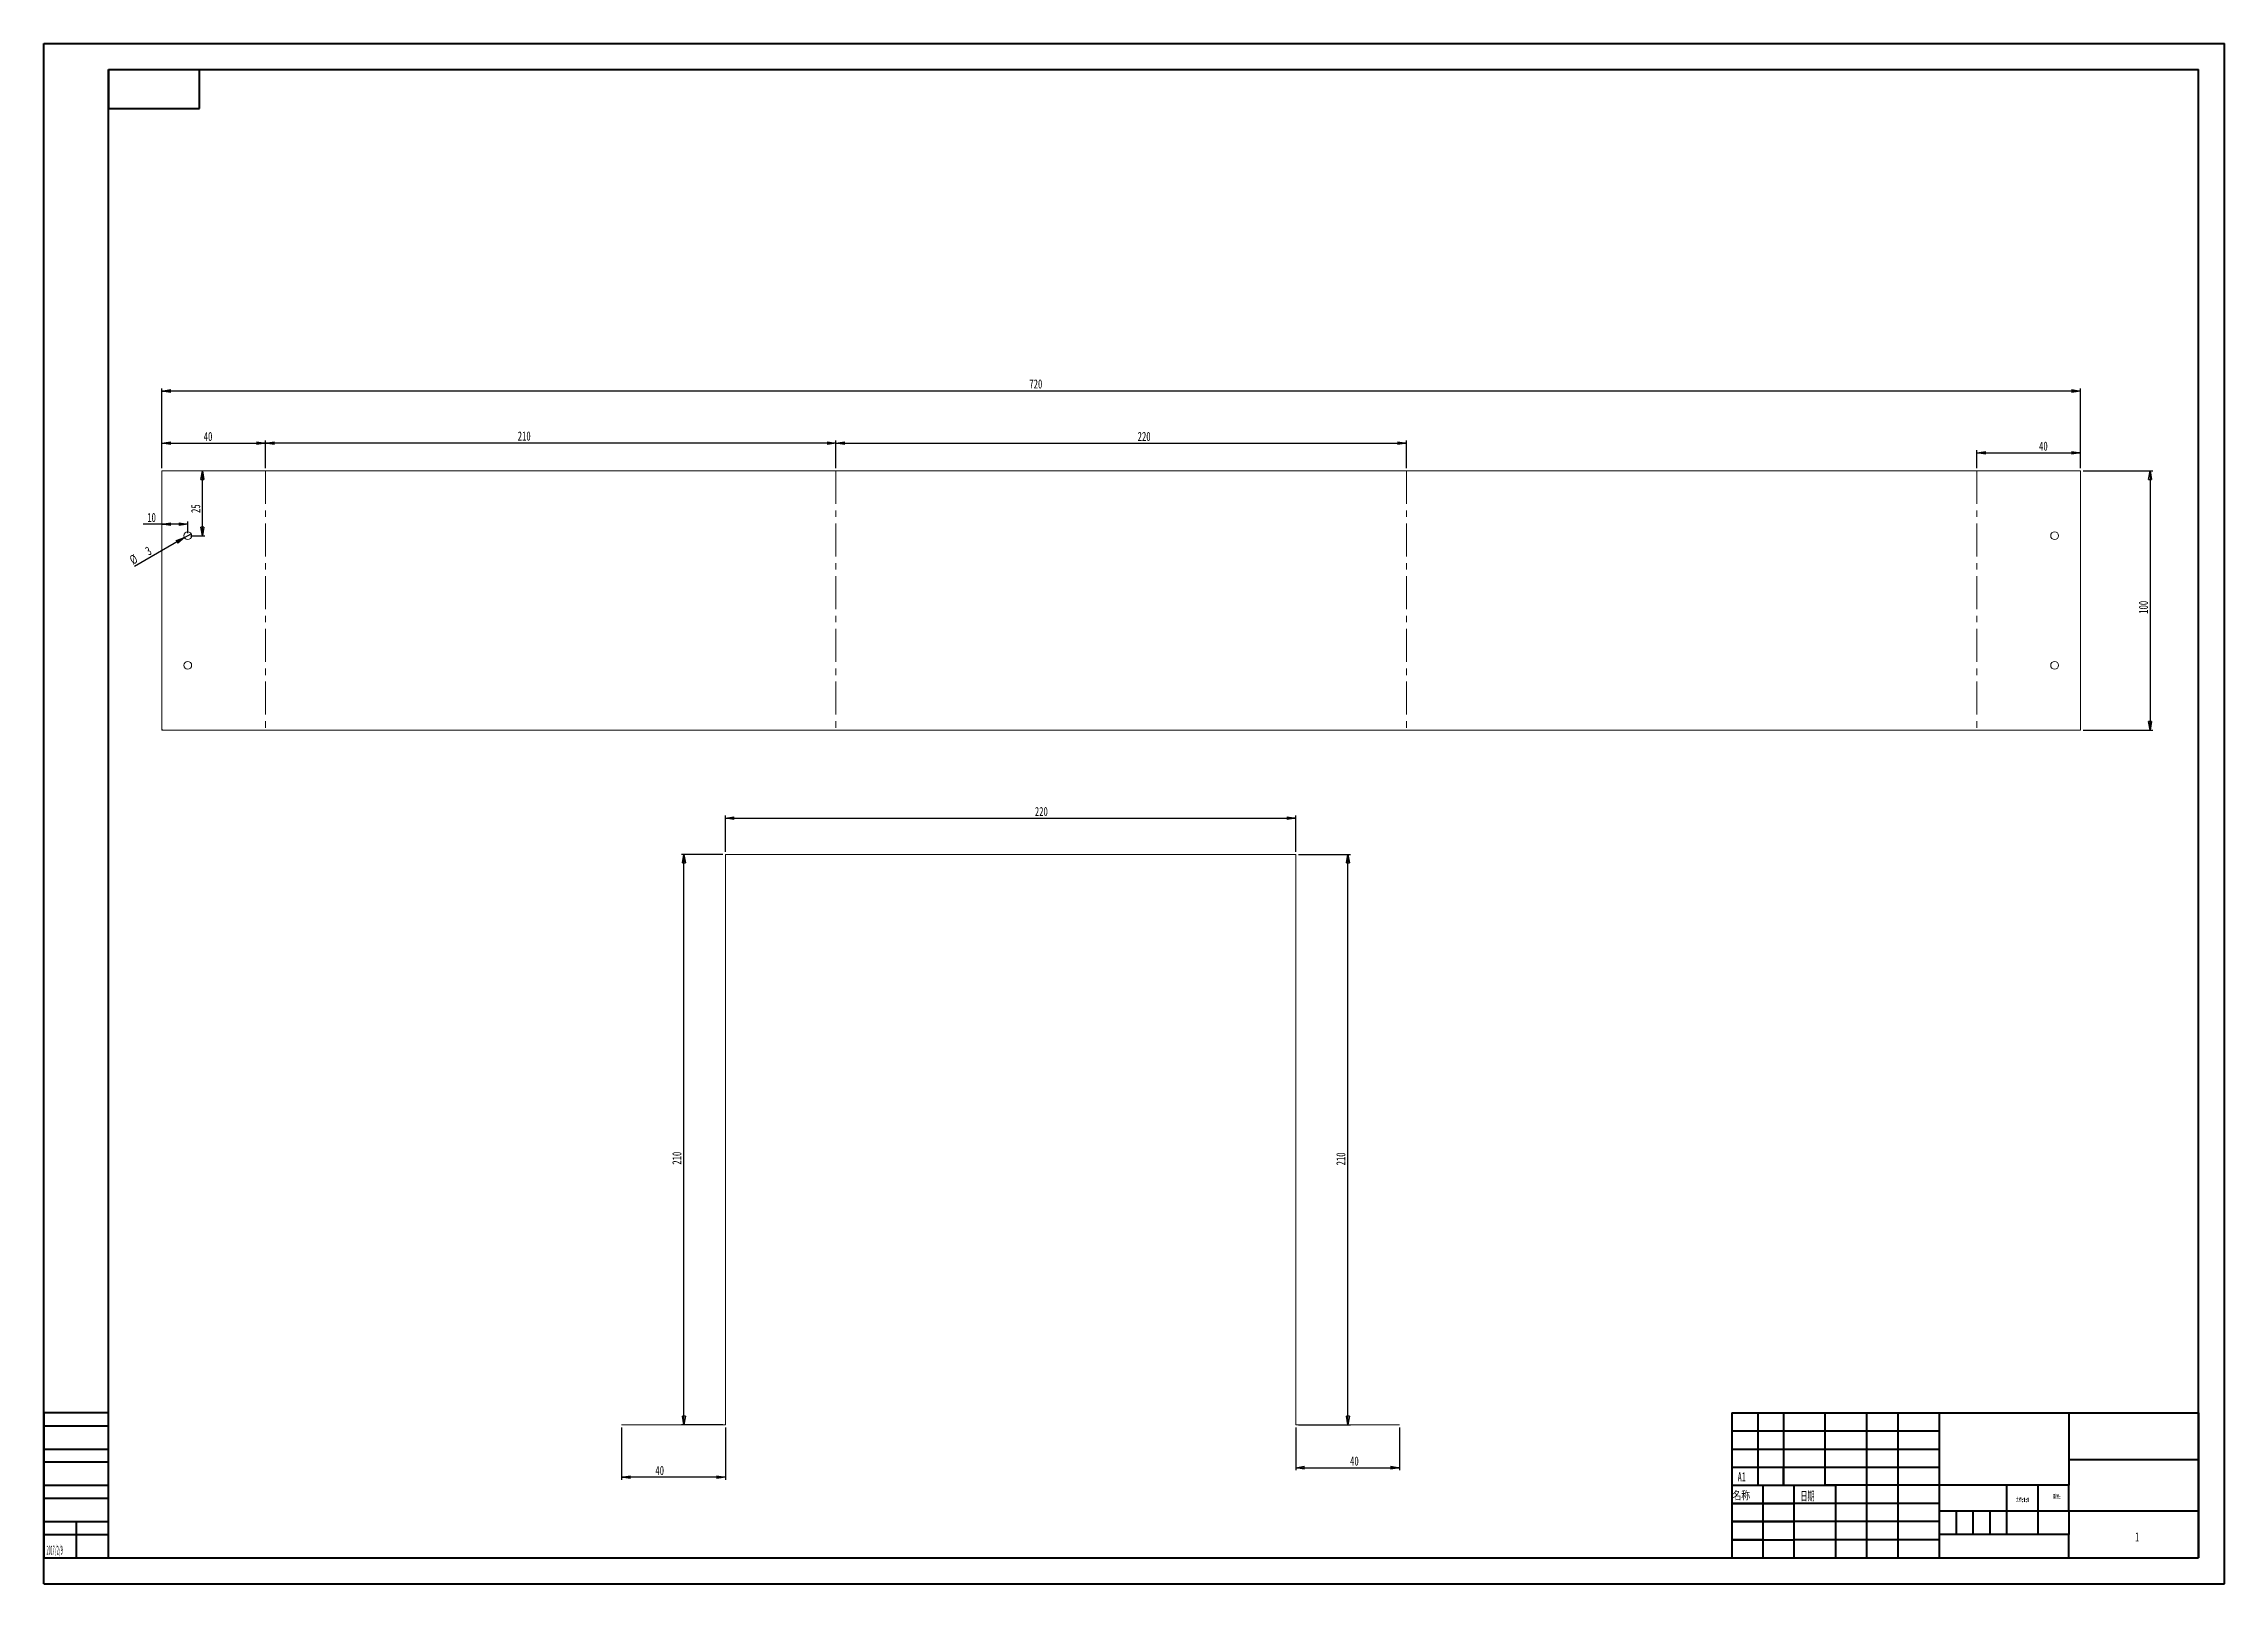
# Paper-space layout 'SW_Model_1' of a CAD drawing. Header units: millimetres. Extents: x 0 to 841, y 0 to 594.
import ezdxf

# ---------------------------------------------------------------- set-up
doc = ezdxf.new("R2010")
doc.units = ezdxf.units.MM
doc.linetypes.add('CENTERX2', pattern=[20.32, 12.7, -2.54, 2.54, -2.54])
doc.layers.add('SLD-0', color=179, linetype='Continuous')
doc.styles.add('SLDTEXTSTYLE0', font='TXT', dxfattribs={"width": 0.552632})
doc.styles.add('SLDTEXTSTYLE1', font='TXT', dxfattribs={"width": 0.7})
doc.styles.add('SLDTEXTSTYLE2', font='TXT', dxfattribs={"width": 0.552632, "bigfont": 'bigfont'})
doc.styles.add('SLDTEXTSTYLE3', font='TXT', dxfattribs={"width": 0.750841, "bigfont": 'bigfont'})
doc.styles.add('SLDTEXTSTYLE4', font='TXT', dxfattribs={"width": 0.272537})
doc.dimstyles.new('SLDDIMSTYLE0', dxfattribs={"dimtxt": 3.5, "dimasz": 3.302, "dimexe": 0, "dimexo": 0.0625, "dimgap": 0.875, "dimtad": 2, "dimdec": 0, "dimrnd": 1e-09, "dimzin": 12, "dimdsep": 46, "dimtxsty": 'SLDTEXTSTYLE0', "dimblk1": 'CLOSED', "dimblk2": 'CLOSED', "dimsah": 1, "dimcen": 0.09, "dimadec": 0, "dimazin": 0, "dimtfac": 1, "dimtofl": 0, "dimtmove": 0, "dimatfit": 3, "dimldrblk": 'CLOSED', "dimfxl": 0, "dimtolj": 1, "dimtzin": 12, "dimarcsym": 0})
doc.dimstyles.new('SLDDIMSTYLE1', dxfattribs={"dimtxt": 3.5, "dimasz": 3.302, "dimexe": 0, "dimexo": 0.0625, "dimgap": 0.875, "dimtad": 2, "dimdec": 0, "dimrnd": 1e-09, "dimzin": 12, "dimdsep": 46, "dimtxsty": 'SLDTEXTSTYLE0', "dimblk1": 'NONE', "dimblk2": 'NONE', "dimsah": 1, "dimcen": 0.09, "dimadec": 0, "dimazin": 0, "dimtfac": 1, "dimtofl": 0, "dimtmove": 0, "dimatfit": 3, "dimldrblk": 'NONE', "dimfxl": 0, "dimtolj": 1, "dimtzin": 12, "dimarcsym": 0})
doc.dimstyles.new('SLDDIMSTYLE2', dxfattribs={"dimtxt": 3.5, "dimasz": 3.302, "dimexe": 0, "dimexo": 0.0625, "dimgap": 0.875, "dimtad": 2, "dimdec": 0, "dimrnd": 1e-09, "dimzin": 12, "dimdsep": 46, "dimtxsty": 'SLDTEXTSTYLE0', "dimblk1": 'NONE', "dimblk2": 'NONE', "dimsah": 1, "dimcen": 0.09, "dimadec": 0, "dimazin": 0, "dimtfac": 1, "dimtmove": 0, "dimatfit": 3, "dimldrblk": 'NONE', "dimfxl": 0, "dimtolj": 1, "dimtzin": 12, "dimarcsym": 0})

# ---------------------------------------------------------------- blocks, each defined once
blk = doc.blocks.new('_CLOSED')
at = {"color": 0, "linetype": 'ByBlock', "lineweight": -2}
for p, q in [((-1, 0.166667), (0, 0)), ((-1, 0.166667), (-1, -0.166667)), ((0, 0), (-1, -0.166667)), ((0, 0), (-1, 0))]:
    blk.add_line(p, q, dxfattribs=at)
blk = doc.blocks.new('*D2')
at = {"layer": 'SLD-0', "color": 179}
for p, q in [((45.59, 430.45), (45.59, 461.21)), ((785.59, 460.21), (45.59, 460.21)), ((785.59, 430.45), (785.59, 461.21))]:
    blk.add_line(p, q, dxfattribs=at)
at = {"layer": 'SLD-0', "color": 179, "xscale": 3.302, "yscale": 3.302}
for p, rotation in [((45.59, 460.21, 0.1), 180.0000000000004), ((785.59, 460.21, 0.1), 360.0000000000004)]:
    blk.add_blockref('_CLOSED', p, dxfattribs=dict(at, rotation=rotation))
at = {"layer": 'SLD-0', "color": 179, "insert": (380.18, 464.72), "char_height": 3.5, "attachment_point": 1, "style": 'SLDTEXTSTYLE1'}
blk.add_mtext('720', dxfattribs=at)
blk = doc.blocks.new('*D4')
at = {"layer": 'SLD-0', "color": 179}
for p, q in [((786.59, 429.45), (813.43, 429.45)), ((811.87, 426.15), (812.43, 429.45)), ((812.43, 429.45), (812.98, 426.15)), ((812.43, 429.45), (812.43, 426.15)), ((812.43, 429.45), (812.43, 329.45)), ((811.87, 426.15), (812.98, 426.15)), ((786.59, 329.45), (813.43, 329.45)), ((812.43, 329.45), (811.87, 332.76)), ((812.98, 332.76), (811.87, 332.76)), ((812.98, 332.76), (812.43, 329.45)), ((812.43, 329.45), (812.43, 332.76))]:
    blk.add_line(p, q, dxfattribs=at)
at = {"layer": 'SLD-0', "color": 179, "insert": (808.09, 374.34, 0.1), "char_height": 3.5, "attachment_point": 1, "rotation": 90, "style": 'SLDTEXTSTYLE1'}
blk.add_mtext('100', dxfattribs=at)
blk = doc.blocks.new('_NONE')
blk = doc.blocks.new('*D5')
at = {"layer": 'SLD-0', "color": 179}
for p, q in [((45.59, 430.45), (45.59, 441.13)), ((45.59, 440.13), (48.89, 440.68)), ((48.89, 439.58), (45.59, 440.13)), ((45.59, 440.13), (48.89, 440.13)), ((45.59, 440.13), (85.59, 440.13)), ((48.89, 439.58), (48.89, 440.68)), ((82.29, 440.68), (85.59, 440.13)), ((82.29, 440.68), (82.29, 439.58)), ((85.59, 440.13), (82.29, 439.58)), ((85.59, 440.13), (82.29, 440.13)), ((85.59, 430.45), (85.59, 441.13))]:
    blk.add_line(p, q, dxfattribs=at)
at = {"layer": 'SLD-0', "color": 179, "insert": (61.76, 444.46, 0.1), "char_height": 3.5, "attachment_point": 1, "style": 'SLDTEXTSTYLE1'}
blk.add_mtext('40', dxfattribs=at)
blk = doc.blocks.new('*D6')
at = {"layer": 'SLD-0', "color": 179}
for p, q in [((745.59, 430.45), (745.59, 437.4)), ((785.59, 430.45), (785.59, 437.4)), ((745.59, 436.4), (748.89, 436.95)), ((748.89, 435.84), (745.59, 436.4)), ((745.59, 436.4), (748.89, 436.4)), ((745.59, 436.4), (785.59, 436.4)), ((748.89, 435.84), (748.89, 436.95)), ((782.29, 436.95), (785.59, 436.4)), ((782.29, 436.95), (782.29, 435.84)), ((785.59, 436.4), (782.29, 435.84)), ((785.59, 436.4), (782.29, 436.4))]:
    blk.add_line(p, q, dxfattribs=at)
at = {"layer": 'SLD-0', "color": 179, "insert": (769.61, 440.73, 0.1), "char_height": 3.5, "attachment_point": 1, "style": 'SLDTEXTSTYLE1'}
blk.add_mtext('40', dxfattribs=at)
blk = doc.blocks.new('*D7')
at = {"layer": 'SLD-0', "color": 179}
for p, q in [((85.59, 430.45), (85.59, 441.13)), ((305.59, 440.13), (85.59, 440.13)), ((305.59, 430.45), (305.59, 441.13))]:
    blk.add_line(p, q, dxfattribs=at)
at = {"layer": 'SLD-0', "color": 179, "xscale": 3.302, "yscale": 3.302}
for p, rotation in [((85.59, 440.13, 0.1), 180.0000000000004), ((305.59, 440.13, 0.1), 360.0000000000004)]:
    blk.add_blockref('_CLOSED', p, dxfattribs=dict(at, rotation=rotation))
at = {"layer": 'SLD-0', "color": 179, "insert": (182.85, 444.64), "char_height": 3.5, "attachment_point": 1, "style": 'SLDTEXTSTYLE1'}
blk.add_mtext('210', dxfattribs=at)
blk = doc.blocks.new('*D8')
at = {"layer": 'SLD-0', "color": 179}
for p, q in [((305.59, 430.45), (305.59, 441.13)), ((305.59, 440.13), (308.89, 440.68)), ((308.89, 439.58), (305.59, 440.13)), ((305.59, 440.13), (308.89, 440.13)), ((305.59, 440.13), (525.59, 440.13)), ((308.89, 439.58), (308.89, 440.68)), ((522.29, 440.68), (525.59, 440.13)), ((522.29, 440.68), (522.29, 439.58)), ((525.59, 440.13), (522.29, 439.58)), ((525.59, 440.13), (522.29, 440.13)), ((525.59, 430.45), (525.59, 441.13))]:
    blk.add_line(p, q, dxfattribs=at)
at = {"layer": 'SLD-0', "color": 179, "insert": (421.94, 444.46, 0.1), "char_height": 3.5, "attachment_point": 1, "style": 'SLDTEXTSTYLE1'}
blk.add_mtext('220', dxfattribs=at)
blk = doc.blocks.new('*D9')
at = {"layer": 'SLD-0', "color": 179}
for p, q in [((54.29, 403.7), (56.89, 405.2)), ((54.29, 403.7), (35.02, 392.58)), ((51.16, 402.53), (54.29, 403.7)), ((51.16, 402.53), (51.71, 401.58)), ((54.29, 403.7), (51.43, 402.05)), ((54.29, 403.7), (51.71, 401.58))]:
    blk.add_line(p, q, dxfattribs=at)
at = {"layer": 'SLD-0', "color": 179, "char_height": 3.5, "attachment_point": 1, "rotation": 30, "style": 'SLDTEXTSTYLE1'}
for s, insert in [('%%c', (32.73, 396.22, 0.1)), ('3', (38.81, 399.73, 0.1))]:
    blk.add_mtext(s, dxfattribs=dict(at, insert=insert))
blk = doc.blocks.new('*D10')
at = {"layer": 'SLD-0', "color": 179}
for p, q in [((60.67, 426.15), (61.22, 429.45)), ((61.22, 429.45), (61.78, 426.15)), ((61.22, 429.45), (61.22, 426.15)), ((61.22, 404.45), (61.22, 429.45)), ((60.67, 426.15), (61.78, 426.15)), ((56.59, 404.45), (62.22, 404.45)), ((61.22, 404.45), (60.67, 407.76)), ((61.78, 407.76), (60.67, 407.76)), ((61.78, 407.76), (61.22, 404.45)), ((61.22, 404.45), (61.22, 407.76))]:
    blk.add_line(p, q, dxfattribs=at)
at = {"layer": 'SLD-0', "color": 179, "insert": (56.89, 413.21, 0.1), "char_height": 3.5, "attachment_point": 1, "rotation": 90, "style": 'SLDTEXTSTYLE1'}
blk.add_mtext('25', dxfattribs=at)
blk = doc.blocks.new('*D11')
at = {"layer": 'SLD-0', "color": 179}
for p, q in [((45.59, 408.88), (38.39, 408.88)), ((45.59, 408.88), (48.89, 409.43)), ((48.89, 408.33), (45.59, 408.88)), ((45.59, 408.88), (48.89, 408.88)), ((55.59, 408.88), (45.59, 408.88)), ((48.89, 408.33), (48.89, 409.43)), ((52.29, 409.43), (55.59, 408.88)), ((52.29, 409.43), (52.29, 408.33)), ((55.59, 408.88), (52.29, 408.33)), ((55.59, 408.88), (52.29, 408.88)), ((55.59, 405.45), (55.59, 409.88))]:
    blk.add_line(p, q, dxfattribs=at)
at = {"layer": 'SLD-0', "color": 179, "insert": (39.98, 413.21, 0.1), "char_height": 3.5, "attachment_point": 1, "style": 'SLDTEXTSTYLE1'}
blk.add_mtext('10', dxfattribs=at)
blk = doc.blocks.new('*D12')
at = {"layer": 'SLD-0', "color": 179}
for p, q in [((261.93, 281.54), (245.98, 281.54)), ((246.98, 61.54), (246.98, 281.54)), ((261.93, 61.54), (245.98, 61.54))]:
    blk.add_line(p, q, dxfattribs=at)
at = {"layer": 'SLD-0', "color": 179, "xscale": 3.302, "yscale": 3.302}
for p, rotation in [((246.98, 281.54, 0.1), 90.00000000000061), ((246.98, 61.54, 0.1), 270.0000000000006)]:
    blk.add_blockref('_CLOSED', p, dxfattribs=dict(at, rotation=rotation))
at = {"layer": 'SLD-0', "color": 179, "insert": (242.47, 161.86), "char_height": 3.5, "attachment_point": 1, "rotation": 90, "style": 'SLDTEXTSTYLE1'}
blk.add_mtext('210', dxfattribs=at)
blk = doc.blocks.new('*D13')
at = {"layer": 'SLD-0', "color": 179}
for p, q in [((262.93, 282.54), (262.93, 296.49)), ((262.93, 295.49), (266.23, 296.04)), ((266.23, 294.94), (262.93, 295.49)), ((262.93, 295.49), (266.23, 295.49)), ((262.93, 295.49), (482.93, 295.49)), ((266.23, 294.94), (266.23, 296.04)), ((479.62, 296.04), (482.93, 295.49)), ((479.62, 296.04), (479.62, 294.94)), ((482.93, 295.49), (479.62, 294.94)), ((482.93, 295.49), (479.62, 295.49)), ((482.93, 282.54), (482.93, 296.49))]:
    blk.add_line(p, q, dxfattribs=at)
at = {"layer": 'SLD-0', "color": 179, "insert": (382.3, 299.82, 0.1), "char_height": 3.5, "attachment_point": 1, "style": 'SLDTEXTSTYLE1'}
blk.add_mtext('220', dxfattribs=at)
blk = doc.blocks.new('*D14')
at = {"layer": 'SLD-0', "color": 179}
for p, q in [((483.93, 281.54), (504.07, 281.54)), ((503.07, 61.54), (503.07, 281.54)), ((483.93, 61.54), (504.07, 61.54))]:
    blk.add_line(p, q, dxfattribs=at)
at = {"layer": 'SLD-0', "color": 179, "xscale": 3.302, "yscale": 3.302}
for p, rotation in [((503.07, 281.54, 0.1), 90.00000000000061), ((503.07, 61.54, 0.1), 270.0000000000006)]:
    blk.add_blockref('_CLOSED', p, dxfattribs=dict(at, rotation=rotation))
at = {"layer": 'SLD-0', "color": 179, "insert": (498.56, 161.59), "char_height": 3.5, "attachment_point": 1, "rotation": 90, "style": 'SLDTEXTSTYLE1'}
blk.add_mtext('210', dxfattribs=at)
blk = doc.blocks.new('*D15')
at = {"layer": 'SLD-0', "color": 179}
for p, q in [((222.93, 60.54), (222.93, 40.35)), ((262.93, 60.54), (262.93, 40.35)), ((222.93, 41.35), (226.23, 41.9)), ((226.23, 40.8), (222.93, 41.35)), ((222.93, 41.35), (226.23, 41.35)), ((262.93, 41.35), (222.93, 41.35)), ((226.23, 40.8), (226.23, 41.9)), ((259.62, 41.9), (262.93, 41.35)), ((259.62, 41.9), (259.62, 40.8)), ((262.93, 41.35), (259.62, 40.8)), ((262.93, 41.35), (259.62, 41.35))]:
    blk.add_line(p, q, dxfattribs=at)
at = {"layer": 'SLD-0', "color": 179, "insert": (235.95, 45.69, 0.1), "char_height": 3.5, "attachment_point": 1, "style": 'SLDTEXTSTYLE1'}
blk.add_mtext('40', dxfattribs=at)
blk = doc.blocks.new('*D16')
at = {"layer": 'SLD-0', "color": 179}
for p, q in [((482.93, 60.54), (482.93, 43.99)), ((522.93, 60.54), (522.93, 43.99)), ((482.93, 44.99), (486.23, 45.54)), ((486.23, 44.44), (482.93, 44.99)), ((482.93, 44.99), (486.23, 44.99)), ((482.93, 44.99), (522.93, 44.99)), ((486.23, 44.44), (486.23, 45.54)), ((519.62, 45.54), (522.93, 44.99)), ((519.62, 45.54), (519.62, 44.44)), ((522.93, 44.99), (519.62, 44.44)), ((522.93, 44.99), (519.62, 44.99))]:
    blk.add_line(p, q, dxfattribs=at)
at = {"layer": 'SLD-0', "color": 179, "insert": (503.88, 49.32, 0.1), "char_height": 3.5, "attachment_point": 1, "style": 'SLDTEXTSTYLE1'}
blk.add_mtext('40', dxfattribs=at)

psp = doc.layouts.new('SW_Model_1')

# ---------------------------------------------------------------- linework, layer by layer
at = {"layer": 'SLD-0', "color": 179, "linetype": 'Continuous', "lineweight": 40}
for p, q in [((0.08, 0.21), (0.08, 594.21)), ((0.08, 594.21), (841.08, 594.21)), ((841.08, 0.21), (841.08, 594.21)), ((25.08, 10.21), (25.08, 584.21)), ((25.08, 584.21), (831.08, 584.21)), ((25.08, 584.21), (25.08, 569.21)), ((25.08, 584.21), (60.08, 584.21)), ((60.08, 569.21), (60.08, 584.21)), ((831.08, 10.21), (831.08, 584.21)), ((25.08, 569.21), (60.08, 569.21)), ((25.08, 66.21), (0.08, 66.21)), ((0.08, 66.21), (0.08, 61.21)), ((0.08, 61.21), (25.08, 61.21)), ((0.08, 61.21), (0.08, 52.21)), ((651.08, 66.21), (831.08, 66.21)), ((651.08, 66.21), (651.08, 10.21)), ((651.08, 59.21), (731.08, 59.21)), ((651.08, 59.21), (661.08, 59.21)), ((661.08, 66.21), (661.08, 38.21)), ((671.08, 66.21), (671.08, 38.21)), ((687.08, 38.21), (687.08, 66.21)), ((703.08, 66.21), (703.08, 10.21)), ((715.08, 66.21), (715.08, 10.21)), ((731.08, 66.21), (731.08, 10.21)), ((781.08, 66.21), (781.08, 38.21)), ((831.08, 66.21), (831.08, 10.21)), ((0.08, 52.21), (25.08, 52.21)), ((0.08, 52.21), (0.08, 47.21)), ((651.08, 52.21), (731.08, 52.21)), ((651.08, 52.21), (661.08, 52.21)), ((0.08, 47.21), (25.08, 47.21)), ((0.08, 47.21), (0.08, 38.21)), ((651.08, 45.21), (731.08, 45.21)), ((651.08, 45.21), (661.08, 45.21)), ((661.08, 45.21), (661.08, 38.21)), ((671.08, 38.21), (671.08, 45.21)), ((781.08, 48.21), (831.08, 48.21)), ((0.08, 38.21), (25.08, 38.21)), ((0.08, 38.21), (0.08, 33.21)), ((651.08, 38.21), (661.08, 38.21)), ((651.08, 38.21), (663.08, 38.21)), ((661.08, 38.21), (671.08, 38.21)), ((663.08, 38.21), (663.08, 31.21)), ((663.08, 38.21), (675.08, 38.21)), ((663.08, 38.21), (663.08, 31.21)), ((671.08, 38.21), (687.08, 38.21)), ((675.08, 38.21), (675.08, 31.21)), ((675.08, 38.21), (691.08, 38.21)), ((703.08, 38.21), (687.08, 38.21)), ((691.08, 38.21), (691.08, 31.21)), ((715.08, 38.21), (703.08, 38.21)), ((731.08, 38.21), (715.08, 38.21)), ((781.08, 38.21), (731.08, 38.21)), ((757.08, 38.21), (757.08, 28.21)), ((769.08, 38.21), (769.08, 19.21)), ((781.08, 28.21), (781.08, 38.21)), ((0.08, 33.21), (25.08, 33.21)), ((0.08, 33.21), (0.08, 24.21)), ((651.08, 31.21), (663.08, 31.21)), ((663.08, 31.21), (651.08, 31.21)), ((663.08, 31.21), (663.08, 24.21)), ((663.08, 31.21), (675.08, 31.21)), ((675.08, 31.21), (663.08, 31.21)), ((663.08, 31.21), (663.08, 24.21)), ((675.08, 31.21), (675.08, 24.21)), ((691.08, 31.21), (675.08, 31.21)), ((691.08, 31.21), (691.08, 24.21)), ((703.08, 31.21), (691.08, 31.21)), ((715.08, 31.21), (703.08, 31.21)), ((731.08, 31.21), (715.08, 31.21)), ((831.08, 28.21), (731.08, 28.21)), ((737.58, 28.21), (737.58, 19.21)), ((744.08, 28.21), (744.08, 19.21)), ((750.58, 28.21), (750.58, 19.21)), ((757.08, 28.21), (757.08, 19.21)), ((781.08, 28.21), (781.08, 19.21)), ((0.08, 24.21), (25.08, 24.21)), ((0.08, 24.21), (0.08, 19.21)), ((0.08, 19.21), (25.08, 19.21)), ((0.08, 19.21), (0.08, 10.21)), ((12.58, 24.21), (12.58, 10.21)), ((663.08, 24.21), (651.08, 24.21)), ((651.08, 24.21), (663.08, 24.21)), ((651.08, 17.21), (663.08, 17.21)), ((663.08, 17.21), (651.08, 17.21)), ((663.08, 24.21), (663.08, 17.21)), ((675.08, 24.21), (663.08, 24.21)), ((663.08, 24.21), (675.08, 24.21)), ((663.08, 24.21), (663.08, 17.21)), ((663.08, 17.21), (663.08, 10.21)), ((663.08, 17.21), (675.08, 17.21)), ((663.08, 17.21), (675.08, 17.21)), ((663.08, 17.21), (663.08, 10.21)), ((675.08, 24.21), (675.08, 17.21)), ((691.08, 24.21), (675.08, 24.21)), ((675.08, 17.21), (675.08, 10.21)), ((691.08, 17.21), (675.08, 17.21)), ((691.08, 24.21), (691.08, 17.21)), ((703.08, 24.21), (691.08, 24.21)), ((691.08, 17.21), (691.08, 10.21)), ((703.08, 17.21), (691.08, 17.21)), ((715.08, 24.21), (703.08, 24.21)), ((715.08, 17.21), (703.08, 17.21)), ((731.08, 24.21), (715.08, 24.21)), ((731.08, 17.21), (715.08, 17.21)), ((737.58, 19.21), (731.08, 19.21)), ((744.08, 19.21), (737.58, 19.21)), ((750.58, 19.21), (744.08, 19.21)), ((757.08, 19.21), (750.58, 19.21)), ((769.08, 19.21), (757.08, 19.21)), ((781.08, 19.21), (757.08, 19.21)), ((781.08, 10.21), (781.08, 19.21)), ((0.08, 10.21), (25.08, 10.21)), ((25.08, 10.21), (831.08, 10.21)), ((651.08, 10.21), (831.08, 10.21)), ((0.08, 0.21), (841.08, 0.21))]:
    psp.add_line(p, q, dxfattribs=at)
at = {"layer": 'SLD-0', "color": 179, "linetype": 'Continuous', "lineweight": 0}
for p, q in [((45.59, 429.45), (785.59, 429.45)), ((45.59, 429.45), (45.59, 329.45)), ((785.59, 429.45), (785.59, 329.45)), ((45.59, 329.45), (785.59, 329.45)), ((262.93, 281.54), (262.93, 61.54)), ((262.93, 281.54), (482.93, 281.54)), ((482.93, 281.54), (482.93, 61.54)), ((262.93, 61.54), (222.93, 61.54)), ((482.93, 61.54), (522.93, 61.54))]:
    psp.add_line(p, q, dxfattribs=at)
at = {"layer": 'SLD-0', "color": 179, "linetype": 'CENTERX2', "lineweight": 0}
for p, q in [((85.59, 429.45), (85.59, 329.45)), ((305.59, 429.45), (305.59, 329.45)), ((525.59, 429.45), (525.59, 329.45)), ((745.59, 429.45), (745.59, 329.45)), ((45.59, 329.45), (45.68, 329.87))]:
    psp.add_line(p, q, dxfattribs=at)
at = {"layer": 'SLD-0', "color": 179, "linetype": 'Continuous', "lineweight": 0}
for centre in [(55.59, 404.45), (775.59, 404.45), (55.59, 354.45), (775.59, 354.45)]:
    psp.add_circle(centre, 1.5, dxfattribs=at)

# ---------------------------------------------------------------- texts
at = {"layer": 'SLD-0', "color": 179, "attachment_point": 1}
for s, insert, char_height, style in [('A1', (653.36, 43.25), 3.5, 'SLDTEXTSTYLE0'), ('\\M+196BC\\M+18FCC', (651.45, 35.6), 3.175, 'SLDTEXTSTYLE3'), ('\\M+193FA\\M+18AFA', (677.6, 35.52), 3.5, 'SLDTEXTSTYLE2'), ('\\M+18F64\\M+197CA: ', (774.93, 34.55), 1.5875, 'SLDTEXTSTYLE2'), ('\\M+194E4\\M+197E1:1:1', (760.59, 33.4), 1.5875, 'SLDTEXTSTYLE2'), ('1', (806.63, 20.05), 3.5, 'SLDTEXTSTYLE0'), ('2017/2/9', (1.15, 15.01), 3.5, 'SLDTEXTSTYLE4')]:
    psp.add_mtext(s, dxfattribs=dict(at, insert=insert, char_height=char_height, style=style))

# ---------------------------------------------------------------- dimensions: what is measured, and where the dimension line sits
at = {"layer": 'SLD-0', "color": 179}
for base, p1, p2, dimstyle, picture, middle in [((45.59, 460.21), (785.59, 429.45), (45.59, 429.45), 'SLDDIMSTYLE0', '*D2', (384.05, 460.21)), ((45.59, 440.13), (85.59, 429.45), (45.59, 429.45), 'SLDDIMSTYLE1', '*D5', (64.34, 440.13)), ((85.59, 440.13), (305.59, 429.45), (85.59, 429.45), 'SLDDIMSTYLE0', '*D7', (186.27, 440.13)), ((305.59, 440.13), (525.59, 429.45), (305.59, 429.45), 'SLDDIMSTYLE1', '*D8', (425.82, 440.13)), ((745.59, 436.4), (785.59, 429.45), (745.59, 429.45), 'SLDDIMSTYLE1', '*D6', (772.19, 436.4)), ((55.59, 408.88), (45.59, 429.45), (55.59, 404.45), 'SLDDIMSTYLE1', '*D11', (42.56, 408.88)), ((262.93, 295.49), (482.93, 281.54), (262.93, 281.54), 'SLDDIMSTYLE1', '*D13', (386.17, 295.49)), ((262.93, 41.35), (222.93, 61.54), (262.93, 61.54), 'SLDDIMSTYLE1', '*D15', (238.54, 41.35)), ((482.93, 44.99), (522.93, 61.54), (482.93, 61.54), 'SLDDIMSTYLE1', '*D16', (506.46, 44.99))]:
    dim = psp.add_linear_dim(base=base, p1=p1, p2=p2, dimstyle=dimstyle, dxfattribs=at)
    dim.commit()
    dim.dimension.update_dxf_attribs({"geometry": picture, "text_midpoint": middle, "dimtype": 160})
for base, p1, p2, dimstyle, picture, middle in [((61.22, 404.45), (45.59, 429.45), (55.59, 404.45), 'SLDDIMSTYLE1', '*D10', (61.22, 415.8)), ((812.43, 429.45), (785.59, 329.45), (785.59, 429.45), 'SLDDIMSTYLE1', '*D4', (812.43, 378.22)), ((246.98, 281.54), (262.93, 61.54), (262.93, 281.54), 'SLDDIMSTYLE0', '*D12', (246.98, 165.27)), ((503.07, 281.54), (482.93, 61.54), (482.93, 281.54), 'SLDDIMSTYLE0', '*D14', (503.07, 165))]:
    dim = psp.add_linear_dim(base=base, p1=p1, p2=p2, angle=90, dimstyle=dimstyle, dxfattribs=at)
    dim.commit()
    dim.dimension.update_dxf_attribs({"geometry": picture, "text_midpoint": middle, "dimtype": 160})
dim = psp.add_diameter_dim_2p(p1=(0.41, 2.97), p2=(0, 0), dimstyle='SLDDIMSTYLE2', dxfattribs=at)
dim.commit()
dim.dimension.update_dxf_attribs({"geometry": '*D9', "text_midpoint": (39.62, 395.23), "dimtype": 163})

doc.saveas('drawing.dxf')
